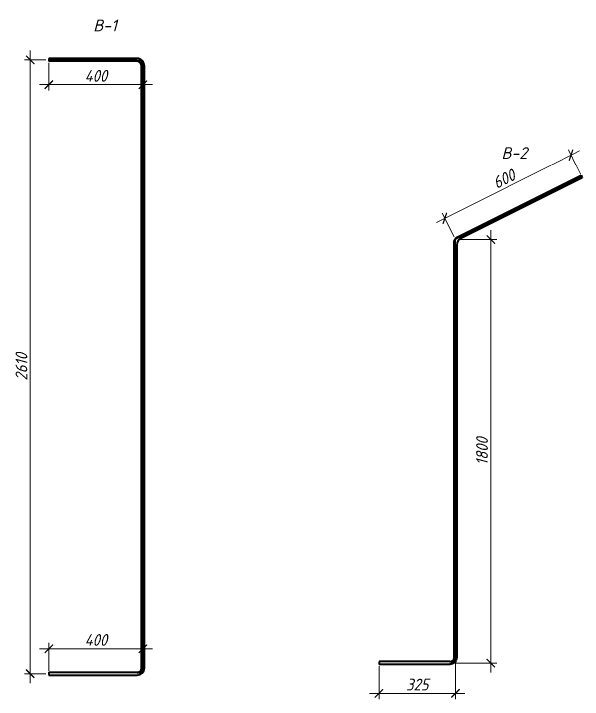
# Model space of a CAD drawing. Header units: millimetres. Extents: x 504091 to 2165846, y 135022 to 442887.
# Drawn here: x 906193 to 908610, y 245335 to 248249 of the extents above; entities that cross this region are included whole.
import ezdxf

# ---------------------------------------------------------------- set-up
doc = ezdxf.new("R2010")
doc.units = ezdxf.units.MM
doc.layers.get('Defpoints').update_dxf_attribs({"color": 255})
doc.layers.add('!Defpoints', color=255, linetype='Continuous', lineweight=5, plot=False)
for name, color, linetype, lineweight in [('КР_Арматура 12', 174, 'Continuous', 40), ('Размер', 7, 'Continuous', 13), ('Размеры КР', 164, 'Continuous', 9)]:
    doc.layers.add(name, color=color, linetype=linetype, lineweight=lineweight)
doc.styles.add('GOST 2.304_new', font='isocpeur.ttf', dxfattribs={"width": 0.9, "oblique": 15})
doc.dimstyles.new('SPDS 1_20', dxfattribs={"dimscale": 20, "dimtxt": 2.5, "dimasz": 1.77, "dimexe": 1.25, "dimexo": 0.625, "dimtad": 1, "dimdec": 0, "dimrnd": 0.001, "dimtxsty": 'GOST 2.304_new', "dimblk": 'ARCHTICK', "dimcen": 2.5, "dimdle": 2, "dimclrt": 256, "dimadec": 0, "dimazin": 2, "dimtfac": 0.75, "dimtdec": 0, "dimtmove": 1, "dimatfit": 3, "dimfxl": 0, "dimtolj": 1, "dimlwd": 9, "dimlwe": 9, "dimarcsym": 0})

# ---------------------------------------------------------------- blocks, each defined once
blk = doc.blocks.new('_ArchTick')
at = {"color": 0, "linetype": 'ByBlock', "const_width": 0.15}
blk.add_lwpolyline([(-0.5, -0.5), (0.5, 0.5)], dxfattribs=at)
blk = doc.blocks.new('*D1385')
at = {"layer": 'Defpoints', "color": 0, "lineweight": 20, "transparency": 16777216}
for p in [(908562.2, 247647.7), (908607.5, 247557.1), (908071.1, 247288.9)]:
    blk.add_point(p, dxfattribs=at)
at = {"layer": 'Размеры КР', "color": 0, "lineweight": 9, "transparency": 16777216}
for p, q in [((908601.9, 247568.3), (908551, 247670.1)), ((907990, 247361.6), (908598, 247665.6)), ((908065.5, 247300.1), (908014.6, 247401.9))]:
    blk.add_line(p, q, dxfattribs=at)
at = {"layer": 'Размеры КР', "color": 0, "lineweight": 9, "transparency": 16777216, "xscale": 35.4, "yscale": 35.4, "zscale": 35.4}
for p, rotation in [((908562.2, 247647.7), 26.56505117706805), ((908025.8, 247379.5), 206.565051177068)]:
    blk.add_blockref('_ArchTick', p, dxfattribs=dict(at, rotation=rotation))
at = {"layer": 'Размеры КР', "lineweight": 20, "transparency": 16777216, "insert": (908277.2, 247547.1), "char_height": 50, "attachment_point": 5, "rotation": 26.5651, "style": 'GOST 2.304_new'}
blk.add_mtext('\\A1;600', dxfattribs=at)
blk = doc.blocks.new('*D1386')
at = {"layer": 'Defpoints', "color": 0, "lineweight": 20, "transparency": 16777216}
for p in [(907746.1, 245488.5), (908071.1, 245512.5), (908071.1, 245359.5)]:
    blk.add_point(p, dxfattribs=at)
at = {"layer": 'Размеры КР', "color": 0, "lineweight": 9, "transparency": 16777216}
for p, q in [((908071.1, 245500), (908071.1, 245334.5)), ((907746.1, 245476), (907746.1, 245334.5)), ((907706.1, 245359.5), (908111.1, 245359.5))]:
    blk.add_line(p, q, dxfattribs=at)
at = {"layer": 'Размеры КР', "color": 0, "lineweight": 9, "transparency": 16777216, "xscale": 35.4, "yscale": 35.4, "zscale": 35.4, "rotation": 180}
blk.add_blockref('_ArchTick', (907746.1, 245359.5), dxfattribs=at)
at = {"layer": 'Размеры КР', "color": 0, "lineweight": 9, "transparency": 16777216, "xscale": 35.4, "yscale": 35.4, "zscale": 35.4}
blk.add_blockref('_ArchTick', (908071.1, 245359.5), dxfattribs=at)
at = {"layer": 'Размеры КР', "lineweight": 20, "transparency": 16777216, "insert": (907908.6, 245397), "char_height": 50, "attachment_point": 5, "style": 'GOST 2.304_new'}
blk.add_mtext('\\A1;325', dxfattribs=at)
blk = doc.blocks.new('*D1387')
at = {"layer": 'Defpoints', "color": 0, "lineweight": 20, "transparency": 16777216}
for p in [(908071.1, 247288.9), (908221.5, 247288.9), (908047.1, 245488.5)]:
    blk.add_point(p, dxfattribs=at)
at = {"layer": 'Размеры КР', "color": 0, "lineweight": 9, "transparency": 16777216}
for p, q in [((908221.5, 245448.5), (908221.5, 247328.9)), ((908083.6, 247288.9), (908246.5, 247288.9)), ((908059.6, 245488.5), (908246.5, 245488.5))]:
    blk.add_line(p, q, dxfattribs=at)
at = {"layer": 'Размеры КР', "color": 0, "lineweight": 9, "transparency": 16777216, "xscale": 35.4, "yscale": 35.4, "zscale": 35.4}
for p, rotation in [((908221.5, 247288.9), 90), ((908221.5, 245488.5), 270)]:
    blk.add_blockref('_ArchTick', p, dxfattribs=dict(at, rotation=rotation))
at = {"layer": 'Размеры КР', "lineweight": 20, "transparency": 16777216, "insert": (908184, 246388.7), "char_height": 50, "attachment_point": 5, "rotation": 90, "style": 'GOST 2.304_new'}
blk.add_mtext('\\A1;1800', dxfattribs=at)
blk = doc.blocks.new('*D1388')
at = {"layer": 'Defpoints', "color": 0, "lineweight": 20, "transparency": 16777216}
for p in [(906342.6, 248053.2), (906742.6, 247960.2), (906742.6, 247947.7)]:
    blk.add_point(p, dxfattribs=at)
at = {"layer": 'Размеры КР', "color": 0, "lineweight": 9, "transparency": 16777216}
for p, q in [((906342.6, 248040.7), (906342.6, 247922.7)), ((906302.6, 247947.7), (906782.6, 247947.7)), ((906742.6, 247947.7), (906742.6, 247922.7))]:
    blk.add_line(p, q, dxfattribs=at)
at = {"layer": 'Размеры КР', "color": 0, "lineweight": 9, "transparency": 16777216, "xscale": 35.4, "yscale": 35.4, "zscale": 35.4, "rotation": 180}
blk.add_blockref('_ArchTick', (906342.6, 247947.7), dxfattribs=at)
at = {"layer": 'Размеры КР', "color": 0, "lineweight": 9, "transparency": 16777216, "xscale": 35.4, "yscale": 35.4, "zscale": 35.4}
blk.add_blockref('_ArchTick', (906742.6, 247947.7), dxfattribs=at)
at = {"layer": 'Размеры КР', "lineweight": 20, "transparency": 16777216, "insert": (906542.6, 247985.2), "char_height": 50, "attachment_point": 5, "style": 'GOST 2.304_new'}
blk.add_mtext('\\A1;400', dxfattribs=at)
blk = doc.blocks.new('*D1389')
at = {"layer": 'Defpoints', "color": 0, "lineweight": 20, "transparency": 16777216}
for p in [(906742.6, 245549.4), (906742.6, 245535.8), (906342.6, 245443.2)]:
    blk.add_point(p, dxfattribs=at)
at = {"layer": 'Размеры КР', "color": 0, "lineweight": 9, "transparency": 16777216}
for p, q in [((906342.6, 245455.7), (906342.6, 245574.4)), ((906742.6, 245548.3), (906742.6, 245574.4)), ((906302.6, 245549.4), (906782.6, 245549.4))]:
    blk.add_line(p, q, dxfattribs=at)
at = {"layer": 'Размеры КР', "color": 0, "lineweight": 9, "transparency": 16777216, "xscale": 35.4, "yscale": 35.4, "zscale": 35.4, "rotation": 180}
blk.add_blockref('_ArchTick', (906342.6, 245549.4), dxfattribs=at)
at = {"layer": 'Размеры КР', "color": 0, "lineweight": 9, "transparency": 16777216, "xscale": 35.4, "yscale": 35.4, "zscale": 35.4}
blk.add_blockref('_ArchTick', (906742.6, 245549.4), dxfattribs=at)
at = {"layer": 'Размеры КР', "lineweight": 20, "transparency": 16777216, "insert": (906542.6, 245586.9), "char_height": 50, "attachment_point": 5, "style": 'GOST 2.304_new'}
blk.add_mtext('\\A1;400', dxfattribs=at)
blk = doc.blocks.new('*D1390')
at = {"layer": 'Defpoints', "color": 0, "lineweight": 20, "transparency": 16777216}
for p in [(906263.7, 248053.2), (906342.6, 248053.2), (906342.6, 245443.2)]:
    blk.add_point(p, dxfattribs=at)
at = {"layer": 'Размеры КР', "color": 0, "lineweight": 9, "transparency": 16777216}
for p, q in [((906263.7, 245403.2), (906263.7, 248093.2)), ((906330.1, 248053.2), (906238.7, 248053.2)), ((906330.1, 245443.2), (906238.7, 245443.2))]:
    blk.add_line(p, q, dxfattribs=at)
at = {"layer": 'Размеры КР', "color": 0, "lineweight": 9, "transparency": 16777216, "xscale": 35.4, "yscale": 35.4, "zscale": 35.4}
for p, rotation in [((906263.7, 248053.2), 90), ((906263.7, 245443.2), 270)]:
    blk.add_blockref('_ArchTick', p, dxfattribs=dict(at, rotation=rotation))
at = {"layer": 'Размеры КР', "lineweight": 20, "transparency": 16777216, "insert": (906226.2, 246748.2), "char_height": 50, "attachment_point": 5, "rotation": 90, "style": 'GOST 2.304_new'}
blk.add_mtext('\\A1;2610', dxfattribs=at)

msp = doc.modelspace()

# ---------------------------------------------------------------- linework, layer by layer
at = {"layer": '!Defpoints', "lineweight": 15, "ltscale": 100}
for p, q in [((908607.5066, 247557.0882), (908071.0879, 247288.8788)), ((908071.0879, 245512.5075), (908071.0879, 247288.8788)), ((908071.0879, 247266.6296), (908071.0879, 245512.5075))]:
    msp.add_line(p, q, dxfattribs=at)
at = {"layer": '!Defpoints', "lineweight": 20}
msp.add_lwpolyline([(906718.6369, 245443.181, 0.414213562), (906742.6369, 245467.181), (906742.6369, 248027.2014, 0.414213562), (906716.6369, 248053.2014), (906342.6369, 248053.2014)], format="xyb", dxfattribs=at)
at = {"layer": '!Defpoints', "lineweight": 15, "ltscale": 100}
msp.add_arc((908047.0879, 245512.5075), 24, 270, 0, dxfattribs=at)
at = {"layer": 'КР_Арматура 12', "ltscale": 12}
for p, q in [((908604.8234, 247562.4548), (908610.1899, 247551.7216)), ((908047.0879, 245494.5075), (907746.0879, 245494.5075)), ((907746.0879, 245494.5075), (907746.0879, 245482.5075)), ((908047.0879, 245482.5075), (907746.0879, 245482.5075)), ((906342.6369, 245449.181), (906718.6369, 245449.181)), ((906342.6369, 245437.181), (906718.6369, 245437.181))]:
    msp.add_line(p, q, dxfattribs=at)
for points in [[(906342.6369, 248059.2014), (906342.6369, 248047.2014)], [(906342.6369, 245449.181), (906342.6369, 245437.181)]]:
    msp.add_lwpolyline(points, dxfattribs=at)
for points in [[(906718.6369, 245437.181, 0.414213562), (906748.6369, 245467.181), (906748.6369, 248027.2014, 0.414213562), (906716.6369, 248059.2014), (906342.6369, 248059.2014)], [(906718.6369, 245449.181, 0.414213562), (906736.6369, 245467.181), (906736.6369, 248027.2014, 0.414213562), (906716.6369, 248047.2014), (906342.6369, 248047.2014)], [(908047.0879, 245494.5075, 0.414213562), (908065.0879, 245512.5075), (908065.0879, 247274.046, -0.284079044), (908081.6715, 247300.8788), (908604.8234, 247562.4548)], [(908610.1899, 247551.7216), (908093.6715, 247293.4624, 0.284079044), (908077.0879, 247266.6296), (908077.0879, 245512.5075, -0.414213562), (908047.0879, 245482.5075)]]:
    msp.add_lwpolyline(points, format="xyb", dxfattribs=at)

# ---------------------------------------------------------------- texts
at = {"layer": 'Размер', "ltscale": 20, "char_height": 50, "width": 511.854399, "attachment_point": 2, "style": 'GOST 2.304_new', "bg_fill": 2}
for s, insert in [('\\A1;{\\W1; В-1}', (906565.7681, 248224.2931)), ('\\A1;{\\W1; В-2}', (908305.5102, 247681.6163))]:
    msp.add_mtext(s, dxfattribs=dict(at, insert=insert))

# ---------------------------------------------------------------- dimensions: what is measured, and where the dimension line sits
at = {"layer": 'Размеры КР', "lineweight": 20}
for base, p1, p2, picture, middle in [((906263.671, 248053.2014), (906342.6369, 245443.181), (906342.6369, 248053.2014), '*D1390', (906226.171, 246748.1912)), ((908221.4561, 247288.8788), (908047.0879, 245488.5075), (908071.0879, 247288.8788), '*D1387', (908183.9561, 246388.6932))]:
    dim = msp.add_linear_dim(base=base, p1=p1, p2=p2, angle=90, dimstyle='SPDS 1_20', dxfattribs=at)
    dim.commit()
    dim.dimension.update_dxf_attribs({"geometry": picture, "text_midpoint": middle})
for base, p1, p2, picture, middle in [((906742.6369, 247947.7207), (906342.6369, 248053.2014), (906742.6369, 247960.1627), '*D1388', (906542.6369, 247985.2207)), ((906742.6369, 245549.3741), (906342.6369, 245443.181), (906742.6369, 245535.7987), '*D1389', (906542.6369, 245586.8741)), ((908071.0879, 245359.5025), (907746.0879, 245488.5075), (908071.0879, 245512.5075), '*D1386', (907908.5879, 245397.0025))]:
    dim = msp.add_linear_dim(base=base, p1=p1, p2=p2, dimstyle='SPDS 1_20', dxfattribs=at)
    dim.commit()
    dim.dimension.update_dxf_attribs({"geometry": picture, "text_midpoint": middle})

# ---------------------------------------------------------------- next in the draw order: dimensions: what is measured, and where the dimension line sits
dim = msp.add_aligned_dim(p1=(908071.0879, 247288.8788), p2=(908607.5066, 247557.0882), distance=101.3084, dimstyle='SPDS 1_20', dxfattribs=at)
dim.commit()
dim.dimension.update_dxf_attribs({"geometry": '*D1385', "text_midpoint": (908277.2203, 247547.1376)})

doc.saveas('drawing.dxf')
